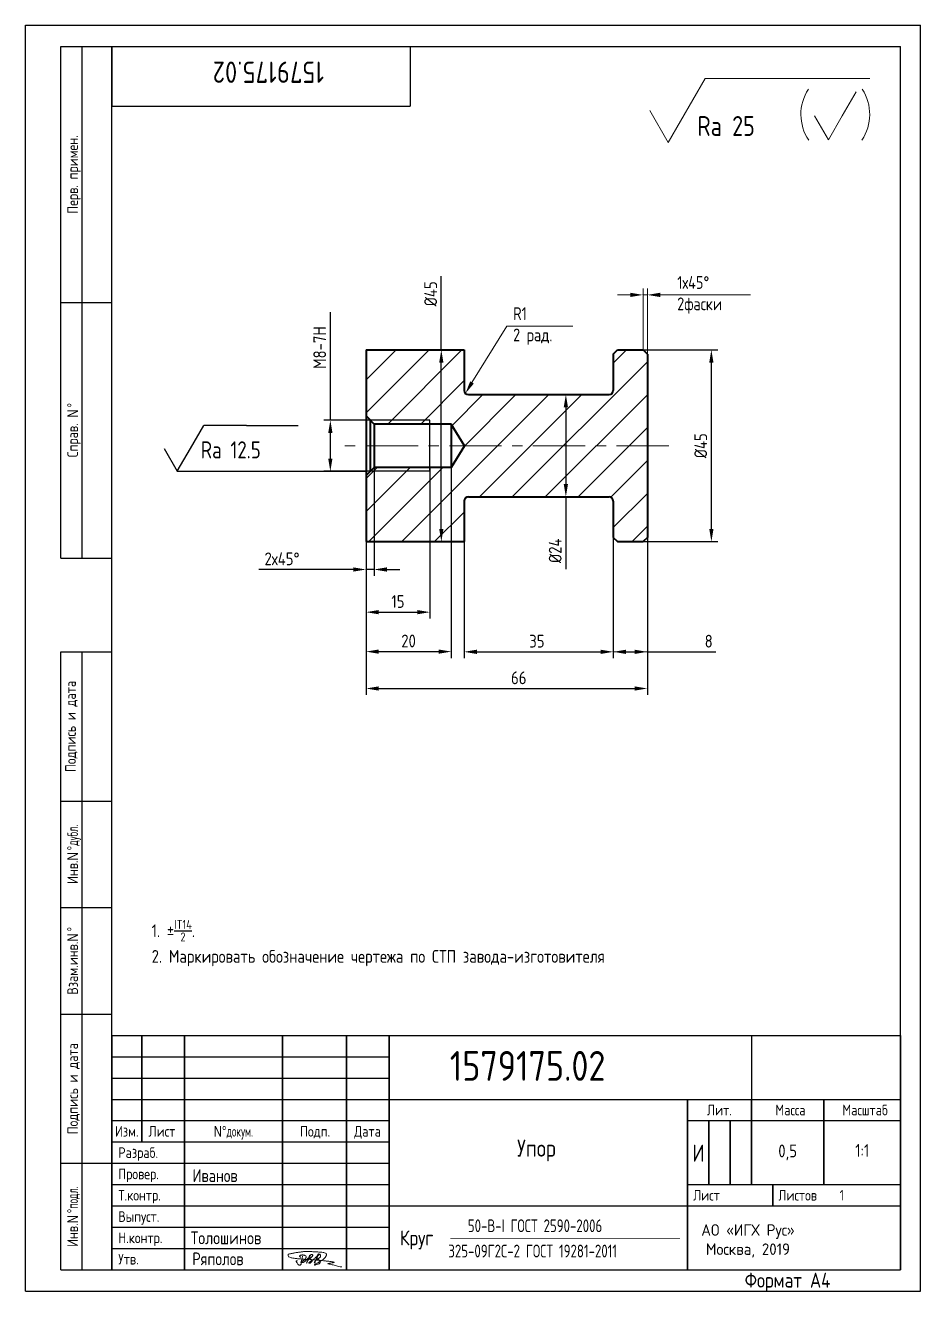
# Model space of a CAD drawing. Header units: millimetres. Extents: x 0 to 1611, y 0 to 420.
# Drawn here: x 1063.1 to 1273.1, y -0.1 to 297 of the extents above; entities that cross this region are included whole.
import ezdxf

# ---------------------------------------------------------------- set-up
doc = ezdxf.new("R2010")
doc.units = ezdxf.units.MM
doc.header["$LTSCALE"] = 32.67
doc.header["$PDMODE"] = 3
doc.header["$PDSIZE"] = 0.3125
doc.linetypes.add('CENTER', pattern=[0.6, 0.375, -0.075, 0.075, -0.075])
doc.linetypes.add('Сплошная', pattern=[0])
doc.layers.get('0').update_dxf_attribs({"color": 6, "linetype": 'CONTINUOUS', "lineweight": 25})
doc.layers.get('Defpoints').update_dxf_attribs({"linetype": 'CONTINUOUS', "lineweight": 18})
for name, color, linetype, lineweight in [('12_SURFACE_FINISH', 7, 'CONTINUOUS', 18), ('3_ALL_AXES', 7, 'CONTINUOUS', 18), ('9_ALL_NOTES', 3, 'CONTINUOUS', 25), ('Cont', 6, 'CONTINUOUS', 18), ('Text', 3, 'CONTINUOUS', 18), ('Основной', 170, 'CONTINUOUS', 40)]:
    doc.layers.add(name, color=color, linetype=linetype, lineweight=lineweight)
doc.styles.get("Standard").update_dxf_attribs({"font": ''})
doc.styles.add('Style1', font='romans.shx', dxfattribs={"width": 0.8})
doc.styles.get('STANDARD').set_extended_font_data('GostAproe')
doc.dimstyles.new('LIN1', dxfattribs={"dimtxt": 3, "dimasz": 3, "dimexe": 1.5, "dimexo": 0, "dimgap": 1, "dimtad": 1, "dimdec": 0, "dimzin": 12, "dimdsep": 46, "dimtxsty": 'Style1', "dimcen": 0, "dimclrt": 3, "dimadec": 0, "dimazin": 0, "dimtfac": 1, "dimtdec": 0, "dimtmove": 0, "dimatfit": 3, "dimfxl": 1, "dimtolj": 1, "dimtzin": 12, "dimarcsym": 0})

# ---------------------------------------------------------------- blocks, each defined once
blk = doc.blocks.new('SHTAMP_BL0', base_point=(496.5, 32.5))
at = {"color": 7, "linetype": 'Continuous'}
for p, q in [((404, 60), (589, 60)), ((404, 5), (404, 60)), ((411, 35), (411, 60)), ((421, 5), (421, 60)), ((444, 5), (444, 60)), ((459, 5), (459, 60)), ((469, 5), (469, 60)), ((589, 5), (589, 60)), ((469, 45), (589, 45)), ((539, 5), (539, 45)), ((554, 25), (554, 45)), ((571, 25), (571, 45)), ((404, 40), (469, 40)), ((539, 40), (589, 40)), ((544, 25), (544, 40)), ((549, 25), (549, 40)), ((404, 35), (469, 35)), ((539, 25), (589, 25)), ((559, 20), (559, 25)), ((469, 20), (589, 20)), ((404, 5), (589, 5))]:
    blk.add_line(p, q, dxfattribs=at)
blk = doc.blocks.new('A$C63F45750')
at = {"layer": 'Text'}
for points, knots in [([(3.17, 2.37), (3.12, 2.38), (3.04, 2.41), (2.94, 2.5), (2.85, 2.57), (2.79, 2.69), (2.87, 2.77), (2.99, 2.84), (3.16, 2.89), (3.36, 2.93), (3.6, 2.95), (3.82, 2.92), (4.05, 2.87), (4.25, 2.78), (4.45, 2.63), (4.46, 2.42), (4.38, 2.26), (4.28, 2.1), (4.17, 1.94), (4.03, 1.78), (3.89, 1.62), (3.75, 1.52), (3.63, 1.43), (3.49, 1.36), (3.35, 1.3), (3.24, 1.25), (3.16, 1.21), (3.12, 1.15), (3.19, 1.1), (3.27, 1.09), (3.4, 1.07), (3.55, 1.07), (3.72, 1.12), (3.92, 1.19), (4.1, 1.34), (4.26, 1.51), (4.44, 1.65), (4.59, 1.81), (4.74, 1.93), (4.84, 2.04), (4.93, 2.14), (5.07, 2.29), (5.19, 2.53), (5.28, 2.68), (5.35, 2.96), (5.23, 2.66), (5.2, 2.44), (5.04, 2.09), (4.95, 1.81), (4.86, 1.57), (4.75, 1.31), (4.67, 1.12), (4.46, 0.78), (4.62, 1.17), (4.71, 1.45), (4.88, 1.74), (5.01, 2), (5.08, 2.19), (5.19, 2.4), (5.32, 2.58), (5.4, 2.75), (5.52, 2.89), (5.65, 3.04), (5.85, 3.1), (6.02, 3.03), (6.08, 2.87), (6.03, 2.7), (5.9, 2.51), (5.7, 2.37), (5.55, 2.23), (5.4, 2.17), (5.31, 2.12), (5.12, 2.09), (5.35, 2.07), (5.48, 2), (5.64, 1.93), (5.75, 1.8), (5.85, 1.67), (5.89, 1.54), (5.89, 1.37), (5.8, 1.2), (5.63, 1.06), (5.41, 0.94), (5.23, 0.86), (5.02, 0.92), (5.13, 1.1), (5.28, 1.16), (5.44, 1.27), (5.61, 1.36), (5.74, 1.46), (5.86, 1.53), (5.95, 1.61), (6.05, 1.69), (6.15, 1.77), (6.28, 1.87), (6.46, 2.02), (6.65, 2.19), (6.83, 2.37), (6.98, 2.49), (7.11, 2.61), (7.2, 2.74), (7.32, 2.84), (7.42, 2.97), (7.48, 3.08), (7.48, 3.27), (7.34, 3.08), (7.28, 2.94), (7.18, 2.69), (7.1, 2.46), (7, 2.22), (6.93, 1.98), (6.83, 1.78), (6.73, 1.55), (6.67, 1.34), (6.6, 1.14), (6.56, 1.03), (6.39, 0.99), (6.62, 1.33), (6.75, 1.54), (6.93, 1.87), (7.05, 2.08), (7.18, 2.32), (7.33, 2.6), (7.47, 2.89), (7.6, 3.07), (7.79, 3.18), (7.95, 3.01), (8, 2.81), (7.99, 2.62), (7.94, 2.46), (7.83, 2.33), (7.69, 2.22), (7.53, 2.11), (7.37, 2.03), (7.21, 1.99), (7.11, 1.97), (6.89, 1.98), (7.07, 1.94), (7.15, 1.9), (7.27, 1.88), (7.39, 1.84), (7.52, 1.81), (7.62, 1.72), (7.7, 1.62), (7.78, 1.51), (7.83, 1.39), (7.87, 1.26), (7.88, 1.13), (7.86, 0.99), (7.75, 0.88), (7.6, 0.77), (7.4, 0.73), (7.19, 0.66), (6.97, 0.55), (6.71, 0.48), (6.57, 0.44), (6.42, 0.42), (6.52, 0.58), (6.61, 0.64), (6.81, 0.78), (7.06, 0.89), (7.33, 1.04), (7.55, 1.16), (7.7, 1.24), (7.84, 1.32), (7.99, 1.43), (8.21, 1.58), (8.48, 1.76), (8.74, 1.95), (8.97, 2.12), (9.1, 2.29), (9.23, 2.44), (9.3, 2.6), (9.37, 2.74), (9.42, 2.92), (9.45, 3.13), (9.21, 3.48), (8.67, 3.59), (8.09, 3.63), (7.57, 3.66), (7.06, 3.74), (6.57, 3.75), (6.09, 3.74), (5.67, 3.78), (5.28, 3.78), (4.96, 3.81), (4.65, 3.83), (4.31, 3.82), (3.97, 3.79), (3.61, 3.74), (3.22, 3.67), (2.86, 3.66), (2.53, 3.61), (2.18, 3.52), (1.78, 3.54), (1.38, 3.37), (0.96, 3.35), (0.58, 3.24), (0.25, 3.19), (0.03, 3.06), (-0.03, 2.83), (0.02, 2.6), (0.26, 2.38), (0.59, 2.33), (1, 2.2), (1.48, 2.15), (1.93, 2.05), (2.35, 2.02), (2.72, 2.01), (3.11, 1.94), (3.68, 1.94), (4.25, 1.83), (4.91, 1.87), (5.53, 1.76), (6.13, 1.72), (6.73, 1.71), (7.32, 1.62), (7.99, 1.55), (8.64, 1.54), (9.16, 1.46), (9.61, 1.42), (10.03, 1.4), (10.41, 1.32), (10.73, 1.29), (11.01, 1.24), (11.18, 1.23), (11.42, 1.14), (11.18, 1.06), (11.01, 1.03), (10.71, 0.98), (10.37, 0.92), (10.1, 0.91), (9.65, 0.75), (10.22, 0.67), (10.54, 0.59), (11.08, 0.47), (11.61, 0.35), (12.17, 0.15), (12.64, 0.08), (12.98, 0.03), (13.11, 0.01), (13.18, 0)], [0, 0, 0, 0, 0.153866, 0.270441, 0.388867, 0.510533, 0.592156, 0.71333, 0.90842, 1.11344, 1.349254, 1.61246, 1.782219, 2.047249, 2.291879, 2.451528, 2.651081, 2.806158, 3.017979, 3.227348, 3.462381, 3.633009, 3.75766, 3.920516, 4.080796, 4.214529, 4.291786, 4.349969, 4.397594, 4.50822, 4.594826, 4.799244, 4.954392, 5.128468, 5.437537, 5.632649, 5.842485, 6.094987, 6.293219, 6.410959, 6.551192, 6.687808, 7.022147, 7.294342, 7.425356, 7.52079, 7.946481, 8.313051, 8.59833, 8.833695, 9.090496, 9.427695, 9.601191, 9.883219, 10.093306, 10.673943, 10.798776, 10.974628, 11.287247, 11.486184, 11.648652, 11.848902, 12.027194, 12.25348, 12.40059, 12.537783, 12.716293, 12.91523, 13.208551, 13.438489, 13.549668, 13.67779, 13.77127, 13.930001, 14.029091, 14.272112, 14.434836, 14.547084, 14.739051, 14.830983, 15.061241, 15.268922, 15.500489, 15.788979, 15.879568, 16.024283, 16.221854, 16.418714, 16.593102, 16.783247, 16.91018, 17.018213, 17.135263, 17.278205, 17.430482, 17.620087, 17.979626, 18.191789, 18.388716, 18.565718, 18.714854, 18.857929, 19.039974, 19.171375, 19.283034, 19.400085, 19.618058, 19.882245, 20.150781, 20.377854, 20.649532, 20.89723, 21.042543, 21.40016, 21.557817, 21.667145, 21.752781, 21.926256, 22.412297, 22.813145, 22.961412, 23.171289, 23.607257, 23.940428, 24.110007, 24.291214, 24.48084, 24.697609, 24.904078, 25.034245, 25.218018, 25.407651, 25.573473, 25.787447, 25.930292, 26.051316, 26.18846, 26.285312, 26.406799, 26.52425, 26.630463, 26.793722, 26.898606, 27.029313, 27.171012, 27.314101, 27.419918, 27.580557, 27.709367, 27.829268, 28.024364, 28.266961, 28.41242, 28.705761, 28.989137, 29.187748, 29.233768, 29.332802, 29.529535, 29.667094, 30.039923, 30.332117, 30.61061, 30.769982, 30.856778, 31.109923, 31.313488, 31.656425, 32.066331, 32.296628, 32.49714, 32.710276, 32.891468, 33.014834, 33.177747, 33.444503, 33.618009, 34.409008, 34.914636, 35.419802, 35.95397, 36.458179, 36.88069, 37.388403, 37.738353, 38.034261, 38.353468, 38.693154, 39.037638, 39.391136, 39.787481, 40.203773, 40.488977, 40.784975, 41.26625, 41.668005, 42.070065, 42.499388, 42.869834, 43.079573, 43.213439, 43.554591, 43.717296, 44.153724, 44.506336, 45.019111, 45.587859, 45.90191, 46.270392, 46.703958, 47.093115, 47.952647, 48.44014, 49.079253, 49.808223, 50.268654, 50.851051, 51.604831, 52.298429, 52.776925, 53.1907, 53.661988, 54.042386, 54.348524, 54.616841, 54.853814, 54.983777, 55.126096, 55.333328, 55.613101, 56.008732, 56.315809, 56.59982, 56.87931, 57.399251, 57.889617, 58.432507, 59.066698, 59.660314, 59.862668, 60.07277, 60.07277, 60.07277, 60.07277]), ([(2.31, 1.53), (2.26, 1.52), (2.17, 1.51), (2.06, 1.48), (1.93, 1.38), (2.07, 1.25), (2.14, 1.11), (2.26, 0.93), (2.39, 0.72), (2.57, 0.54), (2.71, 0.44), (2.86, 0.4), (3.02, 0.43), (3.14, 0.54), (3.21, 0.79), (3.25, 1.07), (3.31, 1.4), (3.35, 1.67), (3.38, 1.92), (3.47, 2.19), (3.5, 2.43), (3.54, 2.59), (3.56, 2.64)], [0, 0, 0, 0, 0.15847, 0.269731, 0.363591, 0.555514, 0.688037, 0.848606, 1.204359, 1.433632, 1.58673, 1.729549, 1.880686, 2.057874, 2.19169, 2.63505, 2.928153, 3.184121, 3.441863, 3.696117, 4.025873, 4.178055, 4.178055, 4.178055, 4.178055])]:
    blk.add_open_spline(points, degree=3, knots=knots, dxfattribs=at)
blk = doc.blocks.new('*D77')
at = {"layer": 'Defpoints', "color": 0, "linetype": 'Сплошная', "transparency": 16777216}
for p in [(1207.98, 220.86), (1223.98, 220.86), (1207.98, 175.86)]:
    blk.add_point(p, dxfattribs=at)
at = {"layer": 'Text', "color": 0, "linetype": 'Сплошная', "lineweight": -2, "transparency": 16777216}
for p, q in [((1207.98, 220.86), (1225.48, 220.86)), ((1223.98, 178.86), (1223.98, 217.86)), ((1207.98, 175.86), (1225.48, 175.86))]:
    blk.add_line(p, q, dxfattribs=at)
at = {"layer": 'Text', "color": 0, "linetype": 'Сплошная', "transparency": 16777216}
for points in [[(1223.48, 217.86), (1224.48, 217.86), (1223.98, 220.86)], [(1223.48, 178.86), (1224.48, 178.86), (1223.98, 175.86)]]:
    blk.add_solid(points, dxfattribs=at)
at = {"layer": 'Text', "color": 3, "linetype": 'Сплошная', "transparency": 16777216, "insert": (1219.98, 198.36), "char_height": 3, "attachment_point": 2, "rotation": 90, "style": 'Style1'}
blk.add_mtext('\\A1;%%C45', dxfattribs=at)
blk = doc.blocks.new('*D78')
at = {"layer": 'Defpoints', "color": 0, "linetype": 'Сплошная', "transparency": 16777216}
for p in [(1199.98, 210.36), (1189.85, 186.36), (1199.98, 186.36)]:
    blk.add_point(p, dxfattribs=at)
at = {"layer": 'Text', "color": 0, "linetype": 'Сплошная', "lineweight": -2, "transparency": 16777216}
for p, q in [((1199.98, 210.36), (1188.35, 210.36)), ((1189.85, 207.36), (1189.85, 189.36)), ((1199.98, 186.36), (1188.35, 186.36)), ((1189.85, 186.36), (1189.85, 169.41))]:
    blk.add_line(p, q, dxfattribs=at)
at = {"layer": 'Text', "color": 0, "linetype": 'Сплошная', "transparency": 16777216}
for points in [[(1189.35, 207.36), (1190.35, 207.36), (1189.85, 210.36)], [(1189.35, 189.36), (1190.35, 189.36), (1189.85, 186.36)]]:
    blk.add_solid(points, dxfattribs=at)
at = {"layer": 'Text', "color": 3, "linetype": 'Сплошная', "transparency": 16777216, "insert": (1185.85, 176.59), "char_height": 3, "attachment_point": 3, "rotation": 90, "style": 'Style1'}
blk.add_mtext('\\A1;%%C24', dxfattribs=at)
blk = doc.blocks.new('*D79')
at = {"layer": 'Defpoints', "color": 0, "linetype": 'Сплошная', "transparency": 16777216}
for p in [(1200.98, 176.86), (1208.98, 176.86), (1208.98, 150)]:
    blk.add_point(p, dxfattribs=at)
at = {"layer": 'Text', "color": 0, "linetype": 'Сплошная', "lineweight": -2, "transparency": 16777216}
for p, q in [((1200.98, 176.86), (1200.98, 148.5)), ((1208.98, 176.86), (1208.98, 148.5)), ((1203.98, 150), (1205.98, 150)), ((1208.98, 150), (1225.01, 150))]:
    blk.add_line(p, q, dxfattribs=at)
at = {"layer": 'Text', "color": 0, "linetype": 'Сплошная', "transparency": 16777216}
for points in [[(1203.98, 150.5), (1203.98, 149.5), (1200.98, 150)], [(1205.98, 150.5), (1205.98, 149.5), (1208.98, 150)]]:
    blk.add_solid(points, dxfattribs=at)
at = {"layer": 'Text', "color": 3, "linetype": 'Сплошная', "transparency": 16777216, "insert": (1222.41, 154), "char_height": 3, "attachment_point": 1, "style": 'Style1'}
blk.add_mtext('\\A1;8', dxfattribs=at)
blk = doc.blocks.new('*D80')
at = {"layer": 'Defpoints', "color": 0, "linetype": 'Сплошная', "transparency": 16777216}
for p in [(1165.98, 175.86), (1200.98, 176.86), (1200.98, 150)]:
    blk.add_point(p, dxfattribs=at)
at = {"layer": 'Text', "color": 0, "linetype": 'Сплошная', "lineweight": -2, "transparency": 16777216}
for p, q in [((1165.98, 175.86), (1165.98, 148.5)), ((1200.98, 176.86), (1200.98, 148.5)), ((1168.98, 150), (1197.98, 150))]:
    blk.add_line(p, q, dxfattribs=at)
at = {"layer": 'Text', "color": 0, "linetype": 'Сплошная', "transparency": 16777216}
for points in [[(1168.98, 150.5), (1168.98, 149.5), (1165.98, 150)], [(1197.98, 150.5), (1197.98, 149.5), (1200.98, 150)]]:
    blk.add_solid(points, dxfattribs=at)
at = {"layer": 'Text', "color": 3, "linetype": 'Сплошная', "transparency": 16777216, "insert": (1183.06, 154), "char_height": 3, "attachment_point": 2, "style": 'Style1'}
blk.add_mtext('\\A1;35', dxfattribs=at)
blk = doc.blocks.new('*D81')
at = {"layer": 'Defpoints', "color": 0, "linetype": 'Сплошная', "transparency": 16777216}
for p in [(1142.98, 175.86), (1208.98, 176.86), (1208.98, 141.4)]:
    blk.add_point(p, dxfattribs=at)
at = {"layer": 'Text', "color": 0, "linetype": 'Сплошная', "lineweight": -2, "transparency": 16777216}
for p, q in [((1142.98, 175.86), (1142.98, 139.9)), ((1208.98, 176.86), (1208.98, 139.9)), ((1145.98, 141.4), (1205.98, 141.4))]:
    blk.add_line(p, q, dxfattribs=at)
at = {"layer": 'Text', "color": 0, "linetype": 'Сплошная', "transparency": 16777216}
for points in [[(1145.98, 141.9), (1145.98, 140.9), (1142.98, 141.4)], [(1205.98, 141.9), (1205.98, 140.9), (1208.98, 141.4)]]:
    blk.add_solid(points, dxfattribs=at)
at = {"layer": 'Text', "color": 3, "linetype": 'Сплошная', "transparency": 16777216, "insert": (1178.81, 145.4), "char_height": 3, "attachment_point": 2, "style": 'Style1'}
blk.add_mtext('\\A1;66', dxfattribs=at)
blk = doc.blocks.new('*D82')
at = {"layer": 'Defpoints', "color": 0, "linetype": 'Сплошная', "transparency": 16777216}
for p in [(1142.98, 220.86), (1160.64, 220.86), (1142.98, 175.86)]:
    blk.add_point(p, dxfattribs=at)
at = {"layer": 'Text', "color": 0, "linetype": 'Сплошная', "lineweight": -2, "transparency": 16777216}
for p, q in [((1160.64, 220.86), (1160.64, 238.12)), ((1142.98, 220.86), (1162.14, 220.86)), ((1160.64, 178.86), (1160.64, 217.86)), ((1142.98, 175.86), (1162.14, 175.86))]:
    blk.add_line(p, q, dxfattribs=at)
at = {"layer": 'Text', "color": 0, "linetype": 'Сплошная', "transparency": 16777216}
for points in [[(1160.14, 217.86), (1161.14, 217.86), (1160.64, 220.86)], [(1160.14, 178.86), (1161.14, 178.86), (1160.64, 175.86)]]:
    blk.add_solid(points, dxfattribs=at)
at = {"layer": 'Text', "color": 3, "linetype": 'Сплошная', "transparency": 16777216, "insert": (1156.64, 231.07), "char_height": 3, "attachment_point": 1, "rotation": 90, "style": 'Style1'}
blk.add_mtext('\\A1;%%C45', dxfattribs=at)
blk = doc.blocks.new('*D73')
at = {"layer": 'Defpoints', "color": 0, "linetype": 'Сплошная', "transparency": 16777216}
for p in [(1134.61, 204.36), (1143.98, 204.36), (1143.98, 192.36)]:
    blk.add_point(p, dxfattribs=at)
at = {"layer": 'Text', "color": 0, "linetype": 'Сплошная', "lineweight": -2, "transparency": 16777216}
for p, q in [((1134.61, 204.36), (1134.61, 229.72)), ((1143.98, 204.36), (1133.11, 204.36)), ((1134.61, 195.36), (1134.61, 201.36)), ((1143.98, 192.36), (1133.11, 192.36))]:
    blk.add_line(p, q, dxfattribs=at)
at = {"layer": 'Text', "color": 0, "linetype": 'Сплошная', "transparency": 16777216}
for points in [[(1134.11, 201.36), (1135.11, 201.36), (1134.61, 204.36)], [(1134.11, 195.36), (1135.11, 195.36), (1134.61, 192.36)]]:
    blk.add_solid(points, dxfattribs=at)
at = {"layer": 'Text', "color": 3, "linetype": 'Сплошная', "transparency": 16777216, "insert": (1130.61, 216.38), "char_height": 3, "attachment_point": 1, "rotation": 90, "style": 'Style1'}
blk.add_mtext('\\A1;М8-7Н', dxfattribs=at)
blk = doc.blocks.new('*D74')
at = {"layer": 'Defpoints', "color": 0, "linetype": 'Сплошная', "transparency": 16777216}
for p in [(1144.88, 193.26), (1142.98, 191.36), (1144.88, 169.32)]:
    blk.add_point(p, dxfattribs=at)
at = {"layer": 'Text', "color": 0, "linetype": 'Сплошная', "lineweight": -2, "transparency": 16777216}
for p, q in [((1144.88, 193.26), (1144.88, 167.82)), ((1142.98, 191.36), (1142.98, 167.82)), ((1139.98, 169.32), (1117.83, 169.32)), ((1144.88, 169.32), (1142.98, 169.32)), ((1147.88, 169.32), (1150.88, 169.32))]:
    blk.add_line(p, q, dxfattribs=at)
at = {"layer": 'Text', "color": 0, "linetype": 'Сплошная', "transparency": 16777216}
for points in [[(1139.98, 169.82), (1139.98, 168.82), (1142.98, 169.32)], [(1147.88, 169.82), (1147.88, 168.82), (1144.88, 169.32)]]:
    blk.add_solid(points, dxfattribs=at)
at = {"layer": 'Text', "color": 3, "linetype": 'Сплошная', "transparency": 16777216, "insert": (1127.4, 173.32), "char_height": 3, "attachment_point": 3, "style": 'Style1'}
blk.add_mtext('\\A1;2х45°', dxfattribs=at)
blk = doc.blocks.new('*D75')
at = {"layer": 'Defpoints', "color": 0, "linetype": 'Сплошная', "transparency": 16777216}
for p in [(1157.98, 193.26), (1142.98, 191.36), (1157.98, 159.31)]:
    blk.add_point(p, dxfattribs=at)
at = {"layer": 'Text', "color": 0, "linetype": 'Сплошная', "lineweight": -2, "transparency": 16777216}
for p, q in [((1157.98, 193.26), (1157.98, 157.81)), ((1142.98, 191.36), (1142.98, 157.81)), ((1145.98, 159.31), (1154.98, 159.31))]:
    blk.add_line(p, q, dxfattribs=at)
at = {"layer": 'Text', "color": 0, "linetype": 'Сплошная', "transparency": 16777216}
for points in [[(1145.98, 159.81), (1145.98, 158.81), (1142.98, 159.31)], [(1154.98, 159.81), (1154.98, 158.81), (1157.98, 159.31)]]:
    blk.add_solid(points, dxfattribs=at)
at = {"layer": 'Text', "color": 3, "linetype": 'Сплошная', "transparency": 16777216, "insert": (1150.47, 163.31), "char_height": 3, "attachment_point": 2, "style": 'Style1'}
blk.add_mtext('\\A1;15', dxfattribs=at)
blk = doc.blocks.new('*D76')
at = {"layer": 'Defpoints', "color": 0, "linetype": 'Сплошная', "transparency": 16777216}
for p in [(1162.98, 193.26), (1142.98, 191.36), (1162.98, 150.05)]:
    blk.add_point(p, dxfattribs=at)
at = {"layer": 'Text', "color": 0, "linetype": 'Сплошная', "lineweight": -2, "transparency": 16777216}
for p, q in [((1162.98, 193.26), (1162.98, 148.55)), ((1142.98, 191.36), (1142.98, 148.55)), ((1145.98, 150.05), (1159.98, 150.05))]:
    blk.add_line(p, q, dxfattribs=at)
at = {"layer": 'Text', "color": 0, "linetype": 'Сплошная', "transparency": 16777216}
for points in [[(1145.98, 150.55), (1145.98, 149.55), (1142.98, 150.05)], [(1159.98, 150.55), (1159.98, 149.55), (1162.98, 150.05)]]:
    blk.add_solid(points, dxfattribs=at)
at = {"layer": 'Text', "color": 3, "linetype": 'Сплошная', "transparency": 16777216, "insert": (1152.96, 154.05), "char_height": 3, "attachment_point": 2, "style": 'Style1'}
blk.add_mtext('\\A1;20', dxfattribs=at)

msp = doc.modelspace()

# ---------------------------------------------------------------- hatches: boundary and pattern name
at = {"linetype": 'Continuous'}
h = msp.add_hatch(dxfattribs=at)
h.set_pattern_fill('ANSI31', color=256, style=0, pattern_type=2)
h.set_pattern_definition([(45, (1142.9757, 198.357), (-3.85934, 3.85934), [])])
edge = h.paths.add_edge_path()
edge.add_line((1208.976, 219.857), (1208.976, 176.857))
edge.add_line((1208.976, 176.857), (1207.976, 175.857))
edge.add_line((1201.976, 175.857), (1207.976, 175.857))
edge.add_line((1200.976, 176.857), (1201.976, 175.857))
edge.add_line((1200.976, 185.357), (1200.976, 176.857))
edge.add_arc((1199.976, 185.357), 1, 0, 90)
edge.add_line((1166.976, 186.357), (1199.976, 186.357))
edge.add_arc((1166.976, 185.357), 1, 90, 180)
edge.add_line((1165.976, 185.357), (1165.976, 175.857))
edge.add_line((1142.976, 175.857), (1165.976, 175.857))
edge.add_line((1142.976, 191.357), (1142.976, 175.857))
edge.add_line((1144.876, 193.257), (1142.976, 191.357))
edge.add_line((1162.976, 193.257), (1144.876, 193.257))
edge.add_line((1166.04, 198.357), (1162.976, 193.257))
edge.add_line((1166.04, 198.357), (1162.976, 203.457))
edge.add_line((1162.976, 203.457), (1144.876, 203.457))
edge.add_line((1144.876, 203.457), (1142.976, 205.357))
edge.add_line((1142.976, 220.857), (1142.976, 205.357))
edge.add_line((1142.976, 220.857), (1165.976, 220.857))
edge.add_line((1165.976, 220.857), (1165.976, 211.357))
edge.add_arc((1166.976, 211.357), 1, 180, 270)
edge.add_line((1166.976, 210.357), (1199.976, 210.357))
edge.add_arc((1199.976, 211.357), 1, 270, 360)
edge.add_line((1200.976, 219.857), (1200.976, 211.357))
edge.add_line((1200.976, 219.857), (1201.976, 220.857))
edge.add_line((1201.976, 220.857), (1207.976, 220.857))
edge.add_line((1208.976, 219.857), (1207.976, 220.857))

# ---------------------------------------------------------------- linework, layer by layer
for p, q in [((1063.069, 0), (1063.069, 297)), ((1063.069, 297), (1273.069, 297)), ((1273.069, 0), (1273.069, 297)), ((1071.369, 172), (1071.369, 292)), ((1071.369, 292), (1083.369, 292)), ((1076.369, 172), (1076.369, 292)), ((1083.367, 292), (1268.369, 292)), ((1083.369, 4.998), (1083.369, 292.006)), ((1083.369, 172), (1083.369, 292)), ((1083.369, 292), (1153.369, 292)), ((1083.369, 292), (1083.369, 278)), ((1153.369, 292), (1153.369, 278)), ((1268.369, 4.999), (1268.369, 292.001)), ((1083.369, 278), (1153.369, 278)), ((1071.369, 232), (1083.369, 232)), ((1071.369, 172), (1083.369, 172)), ((1071.369, 5), (1071.369, 150)), ((1071.369, 150), (1083.369, 150)), ((1076.369, 5), (1076.369, 150)), ((1083.369, 5), (1083.369, 150)), ((1071.369, 115), (1083.369, 115)), ((1071.369, 90), (1083.369, 90)), ((1071.369, 65), (1083.369, 65)), ((1083.369, 60), (1268.369, 60)), ((1083.369, 60), (1083.369, 5)), ((1090.369, 60), (1090.369, 35)), ((1100.369, 60), (1100.369, 5)), ((1123.369, 60), (1123.369, 5)), ((1138.369, 60), (1138.369, 5)), ((1148.369, 60), (1148.369, 5)), ((1233.369, 60), (1233.369, 25)), ((1268.369, 60), (1268.369, 5)), ((1083.369, 55), (1148.369, 55)), ((1083.369, 50), (1148.369, 50)), ((1083.369, 45), (1268.369, 45)), ((1218.369, 45), (1218.369, 5)), ((1250.369, 45), (1250.369, 25)), ((1083.369, 40), (1148.369, 40)), ((1218.369, 40), (1268.369, 40)), ((1223.369, 40), (1223.369, 25)), ((1228.369, 40), (1228.369, 25)), ((1083.369, 35), (1148.369, 35)), ((1071.369, 30), (1083.369, 30)), ((1083.369, 30), (1148.369, 30)), ((1083.369, 25), (1148.369, 25)), ((1218.369, 25), (1268.369, 25)), ((1238.369, 25), (1238.369, 20)), ((1083.369, 20), (1268.369, 20)), ((1083.369, 15), (1148.369, 15)), ((1123.369, 14.584), (1123.399, 14.584)), ((1083.369, 10), (1148.369, 10)), ((1071.369, 5), (1083.369, 5)), ((1083.368, 5), (1268.369, 5)), ((1083.369, 5), (1268.369, 5)), ((1063.069, 0), (1273.069, 0))]:
    msp.add_line(p, q, dxfattribs=at)
at = {"color": 2, "linetype": 'Continuous'}
for p, q in [((1101.812, 197.736), (1104.929, 203.134)), ((1114.929, 203.134), (1104.929, 203.134)), ((1114.929, 203.134), (1127.025, 203.134)), ((1157.976, 204.357), (1143.976, 204.357)), ((1095.601, 197.736), (1098.706, 192.357)), ((1098.706, 192.357), (1101.812, 197.736)), ((1098.706, 192.357), (1142.976, 192.357)), ((1157.976, 192.357), (1143.976, 192.357))]:
    msp.add_line(p, q, dxfattribs=at)
at = {"color": 7, "linetype": 'Continuous'}
msp.add_line((1157.976, 192.357), (1157.976, 204.357), dxfattribs=at)
at = {"color": 5, "linetype": 'Continuous', "const_width": 0.178}
msp.add_lwpolyline([(1162.736, 12.391), (1216.631, 12.391)], dxfattribs=at)
at = {"layer": '12_SURFACE_FINISH', "color": 2, "linetype": 'Continuous'}
for p, q in [((1213.851, 269.543), (1222.511, 284.543)), ((1222.511, 284.543), (1261.122, 284.543)), ((1254.677, 275.78), (1257.924, 281.405)), ((1209.521, 277.043), (1213.851, 269.543)), ((1248.182, 275.78), (1251.429, 270.155)), ((1251.429, 270.155), (1254.677, 275.78))]:
    msp.add_line(p, q, dxfattribs=at)
for centre, start, end in [((1255.707, 276.105), 146.7128, 214.11158), ((1250.384, 276.105), 325.88842, 33.2872)]:
    msp.add_arc(centre, 10.738, start, end, dxfattribs=at)
at = {"layer": '3_ALL_AXES', "color": 7, "linetype": 'CENTER'}
msp.add_line((1213.976, 198.357), (1137.976, 198.357), dxfattribs=at)
at = {"layer": 'Text', "linetype": 'Сплошная'}
for p, q in [((1207.976, 220.857), (1207.976, 235.252)), ((1208.976, 219.857), (1208.976, 235.252)), ((1204.976, 233.752), (1201.976, 233.752)), ((1207.976, 233.752), (1208.976, 233.752)), ((1211.976, 233.752), (1233.119, 233.752)), ((1167.833, 213.2), (1175.976, 226.444)), ((1175.976, 226.444), (1191.476, 226.444)), ((1200.976, 150.004), (1208.976, 150.004))]:
    msp.add_line(p, q, dxfattribs=at)
for points in [[(1204.976, 234.252), (1204.976, 233.252), (1207.976, 233.752)], [(1211.976, 234.252), (1211.976, 233.252), (1208.976, 233.752)], [(1167.403, 213.456), (1168.262, 212.944), (1166.296, 210.623)]]:
    msp.add_solid(points, dxfattribs=at)
at = {"layer": 'Основной', "linetype": 'Continuous'}
for p, q in [((1142.976, 220.857), (1142.976, 175.857)), ((1142.976, 220.857), (1165.976, 220.857)), ((1165.976, 220.857), (1165.976, 211.357)), ((1200.976, 219.857), (1201.976, 220.857)), ((1201.976, 220.857), (1207.976, 220.857)), ((1208.976, 219.857), (1207.976, 220.857)), ((1200.976, 219.857), (1200.976, 211.357)), ((1208.976, 219.857), (1208.976, 176.857)), ((1166.976, 210.357), (1199.976, 210.357)), ((1144.876, 203.457), (1142.976, 205.357)), ((1143.976, 204.357), (1143.976, 192.357)), ((1144.876, 203.457), (1144.876, 193.257)), ((1162.976, 203.457), (1144.876, 203.457)), ((1162.976, 203.457), (1162.976, 193.257)), ((1166.04, 198.357), (1162.976, 203.457)), ((1166.04, 198.357), (1162.976, 193.257)), ((1144.876, 193.257), (1142.976, 191.357)), ((1162.976, 193.257), (1144.876, 193.257)), ((1165.976, 185.357), (1165.976, 175.857)), ((1166.976, 186.357), (1199.976, 186.357)), ((1200.976, 185.357), (1200.976, 176.857)), ((1142.976, 175.857), (1165.976, 175.857)), ((1200.976, 176.857), (1201.976, 175.857)), ((1201.976, 175.857), (1207.976, 175.857)), ((1208.976, 176.857), (1207.976, 175.857))]:
    msp.add_line(p, q, dxfattribs=at)
for centre, start, end in [((1166.976, 211.357), 180, 270), ((1199.976, 211.357), 270, 0), ((1166.976, 185.357), 90, 180), ((1199.976, 185.357), 0, 90)]:
    msp.add_arc(centre, 1, start, end, dxfattribs=at)

# ---------------------------------------------------------------- block references
at = {"linetype": 'Continuous'}
msp.add_blockref('SHTAMP_BL0', (1175.869, 32.5), dxfattribs=at)
at = {"layer": 'Cont', "xscale": 0.9533463940173366, "yscale": 0.9533463940173366, "zscale": 0.9533463940173366}
msp.add_blockref('A$C63F45750', (1124.701, 5.683), dxfattribs=at)

# ---------------------------------------------------------------- texts
at = {"color": 2, "linetype": 'Continuous'}
msp.add_text('Ra 12.5', height=4, dxfattribs=at).set_placement((1104.202, 195.396))
at = {"linetype": 'Сплошная', "style": 'Style1', "width": 0.7}
for s, p in [('   50-В-I ГОСТ 2590-2006 ', (1162.691, 13.838)), ('325-09Г2С-2 ГОСТ 19281-2011', (1162.284, 7.912))]:
    msp.add_text(s, height=3, dxfattribs=at).set_placement(p)
at = {"linetype": 'Continuous', "attachment_point": 5, "style": 'Style1'}
for s, insert, char_height, width, rotation in [('1579175.02 ', (1120.094, 286.002), 5, 69.88, 180), ('Подпись и дата', (1073.869, 132.5), 2.5, 34.88, 90)]:
    msp.add_mtext(s, dxfattribs=dict(at, insert=insert, char_height=char_height, width=width, rotation=rotation))
at = {"linetype": 'Continuous', "char_height": 2.5, "width": 32.84505, "attachment_point": 2, "rotation": 90, "line_spacing_factor": 0.9, "style": 'Style1'}
for s, insert in [('Перв. примен.', (1072.911, 262)), ('Справ. \\fgdt;{\\fgdt;N}{\\ftxt.shx;\\W0.166667;\\H2.500000; }{\\fgdt;~}', (1072.911, 202)), ('Инв.\\fgdt;{\\fgdt;N}{\\ftxt.shx;\\W0.166667;\\H2.500000; }{\\fgdt;~}\\fGost_A_proe;дубл.', (1072.911, 102.5)), ('Взам.инв.\\fgdt;{\\fgdt;N}{\\ftxt.shx;\\W0.166667;\\H2.500000; }{\\fgdt;~}', (1072.911, 77.5)), ('Подпись и дата', (1072.911, 47.5)), ('Инв.\\fgdt;{\\fgdt;N}{\\ftxt.shx;\\W0.166667;\\H2.500000; }{\\fgdt;~}\\fGost_A_proe;подл.', (1072.911, 17.5))]:
    msp.add_mtext(s, dxfattribs=dict(at, insert=insert))
at = {"linetype": 'Continuous', "line_spacing_factor": 0.9, "style": 'Style1'}
for s, insert, char_height, width, attachment_point in [('1579175.02 ', (1180.878, 56.348), 7, 62.125, 2), ('Лит.', (1225.869, 43.75), 2.5, 11.81641, 2), (' Масса ', (1241.869, 43.75), 2.5, 19.62891, 2), (' Масштаб ', (1259.369, 43.75), 2.5, 27.48047, 2), ('Изм.', (1086.869, 38.75), 2.5, 10.58594, 2), (' Лист ', (1094.44, 38.75), 2.5, 12.2869, 2), ('{\\fgdt;N}{\\fgdt;~}\\fGost_A_proe;докум.', (1111.869, 38.75), 2.5, 25.67708, 2), (' Подп. ', (1130.382, 38.75), 2.5, 17.53906, 2), (' Дата ', (1142.674, 38.75), 2.5, 17.5, 2), ('Разраб. ', (1084.869, 33.75), 2.5, 20.91797, 1), ('Упор', (1182.953, 35.543), 4, 18.84375, 2), ('И', (1220.944, 34.383), 4, 3.84802, 2), ('0,5', (1241.869, 34.394), 3, 17, 2), ('1:1', (1259.369, 34.5), 3, 9.21875, 2), ('Провер. ', (1084.869, 28.75), 2.5, 21.09375, 1), ('Т.контр.', (1084.869, 23.75), 2.5, 21.48438, 1), (' Лист', (1218.369, 23.75), 2.5, 10.025, 1), (' Листов    1', (1238.369, 23.75), 2.5, 22.69167, 1), ('Выпуст.', (1084.869, 18.75), 2.5, 20.39062, 1), ('Н.контр.', (1084.869, 13.75), 2.5, 21.48438, 1), ('Круг', (1150.934, 14.25), 3.5, 8.835, 1), ('Утв.    ', (1084.869, 8.75), 2.5, 20.05859, 1), ('Формат А4', (1231.798, 4.325), 3.5, 31.17284, 1)]:
    msp.add_mtext(s, dxfattribs=dict(at, insert=insert, char_height=char_height, width=width, attachment_point=attachment_point))
at = {"layer": '12_SURFACE_FINISH', "color": 2, "linetype": 'Continuous'}
msp.add_text('Ra 25', height=4.6667, dxfattribs=at).set_placement((1220.705, 271.047))
at = {"layer": '9_ALL_NOTES', "linetype": 'Continuous', "insert": (1092.702, 87.084), "char_height": 3, "width": 140.01562, "attachment_point": 1, "line_spacing_factor": 1.2, "style": 'Style1'}
msp.add_mtext('\\A1;1. %%P{\\H0.7x;\\SIT14/2;}.\\P2. Маркировать обозначение чертежа по СТП завода-изготовителя', dxfattribs=at)
at = {"layer": 'Text', "style": 'Style1'}
for s, width, p in [('Иванов', 0.77, (1102.284, 25.595)), ('Толошинов', 0.8, (1101.865, 10.998)), ('Ряполов', 0.77, (1102.226, 6.076))]:
    msp.add_text(s, height=3, dxfattribs=dict(at, width=width)).set_placement(p)
at = {"layer": 'Text', "color": 3, "linetype": 'Сплошная', "insert": (1215.976, 233.752), "char_height": 3, "attachment_point": 4, "style": 'Style1'}
msp.add_mtext('\\A1;{\\fGostAproe|b0|i0|c204|p34;\\W1;\\C256;1х45°\\P2фаски}', dxfattribs=at)
at = {"layer": 'Text', "color": 2, "linetype": 'Сплошная', "insert": (1177.476, 226.444), "char_height": 3, "attachment_point": 4}
msp.add_mtext('R1\\P2 рад.', dxfattribs=at)
at = {"layer": 'Text', "insert": (1232.556, 11.784), "char_height": 2.7, "width": 28.43311, "attachment_point": 5, "style": 'Style1'}
msp.add_mtext('{\\W0.9;АО }«{\\W0.9;ИГХ\\~Рус}»{\\W0.9;\\PМосква, 2019}', dxfattribs=at)

# ---------------------------------------------------------------- dimensions: what is measured, and where the dimension line sits
at = {"layer": 'Text', "linetype": 'Сплошная'}
for base, p1, p2, angle, text, picture, middle in [((1160.639, 220.857), (1142.976, 175.857), (1142.976, 220.857), 90, '%%C<>', '*D82', (1160.639, 234.095)), ((1134.611, 204.357), (1143.976, 192.357), (1143.976, 204.357), 90, 'М8-7Н', '*D73', (1134.611, 222.547)), ((1223.983, 220.857), (1207.976, 175.857), (1207.976, 220.857), 90, '%%C<>', '*D77', (1223.983, 198.357)), ((1189.85, 186.357), (1199.976, 210.357), (1199.976, 186.357), 270, '%%C<>', '*D78', (1189.85, 173.499))]:
    dim = msp.add_linear_dim(base=base, p1=p1, p2=p2, angle=angle, text=text, dimstyle='LIN1', dxfattribs=at)
    dim.commit()
    dim.dimension.update_dxf_attribs({"geometry": picture, "text_midpoint": middle, "dimtype": 160})
dim = msp.add_linear_dim(base=(1144.876, 169.32), p1=(1142.976, 191.357), p2=(1144.876, 193.257), text='2х45°', dimstyle='LIN1', dxfattribs=at)
dim.commit()
dim.dimension.update_dxf_attribs({"geometry": '*D74', "text_midpoint": (1123.119, 169.32), "dimtype": 160})
for base, p1, p2, picture, middle in [((1157.976, 159.313), (1142.976, 191.357), (1157.976, 193.257), '*D75', (1150.475, 159.313)), ((1162.976, 150.048), (1142.976, 191.357), (1162.976, 193.257), '*D76', (1152.958, 150.048)), ((1208.976, 141.399), (1142.976, 175.857), (1208.976, 176.857), '*D81', (1178.809, 141.399)), ((1200.976, 150.004), (1165.976, 175.857), (1200.976, 176.857), '*D80', (1183.064, 150.004)), ((1208.976, 150.004), (1200.976, 176.857), (1208.976, 176.857), '*D79', (1223.214, 150.004))]:
    dim = msp.add_linear_dim(base=base, p1=p1, p2=p2, dimstyle='LIN1', dxfattribs=at)
    dim.commit()
    dim.dimension.update_dxf_attribs({"geometry": picture, "text_midpoint": middle, "dimtype": 160})

doc.saveas('drawing.dxf')
